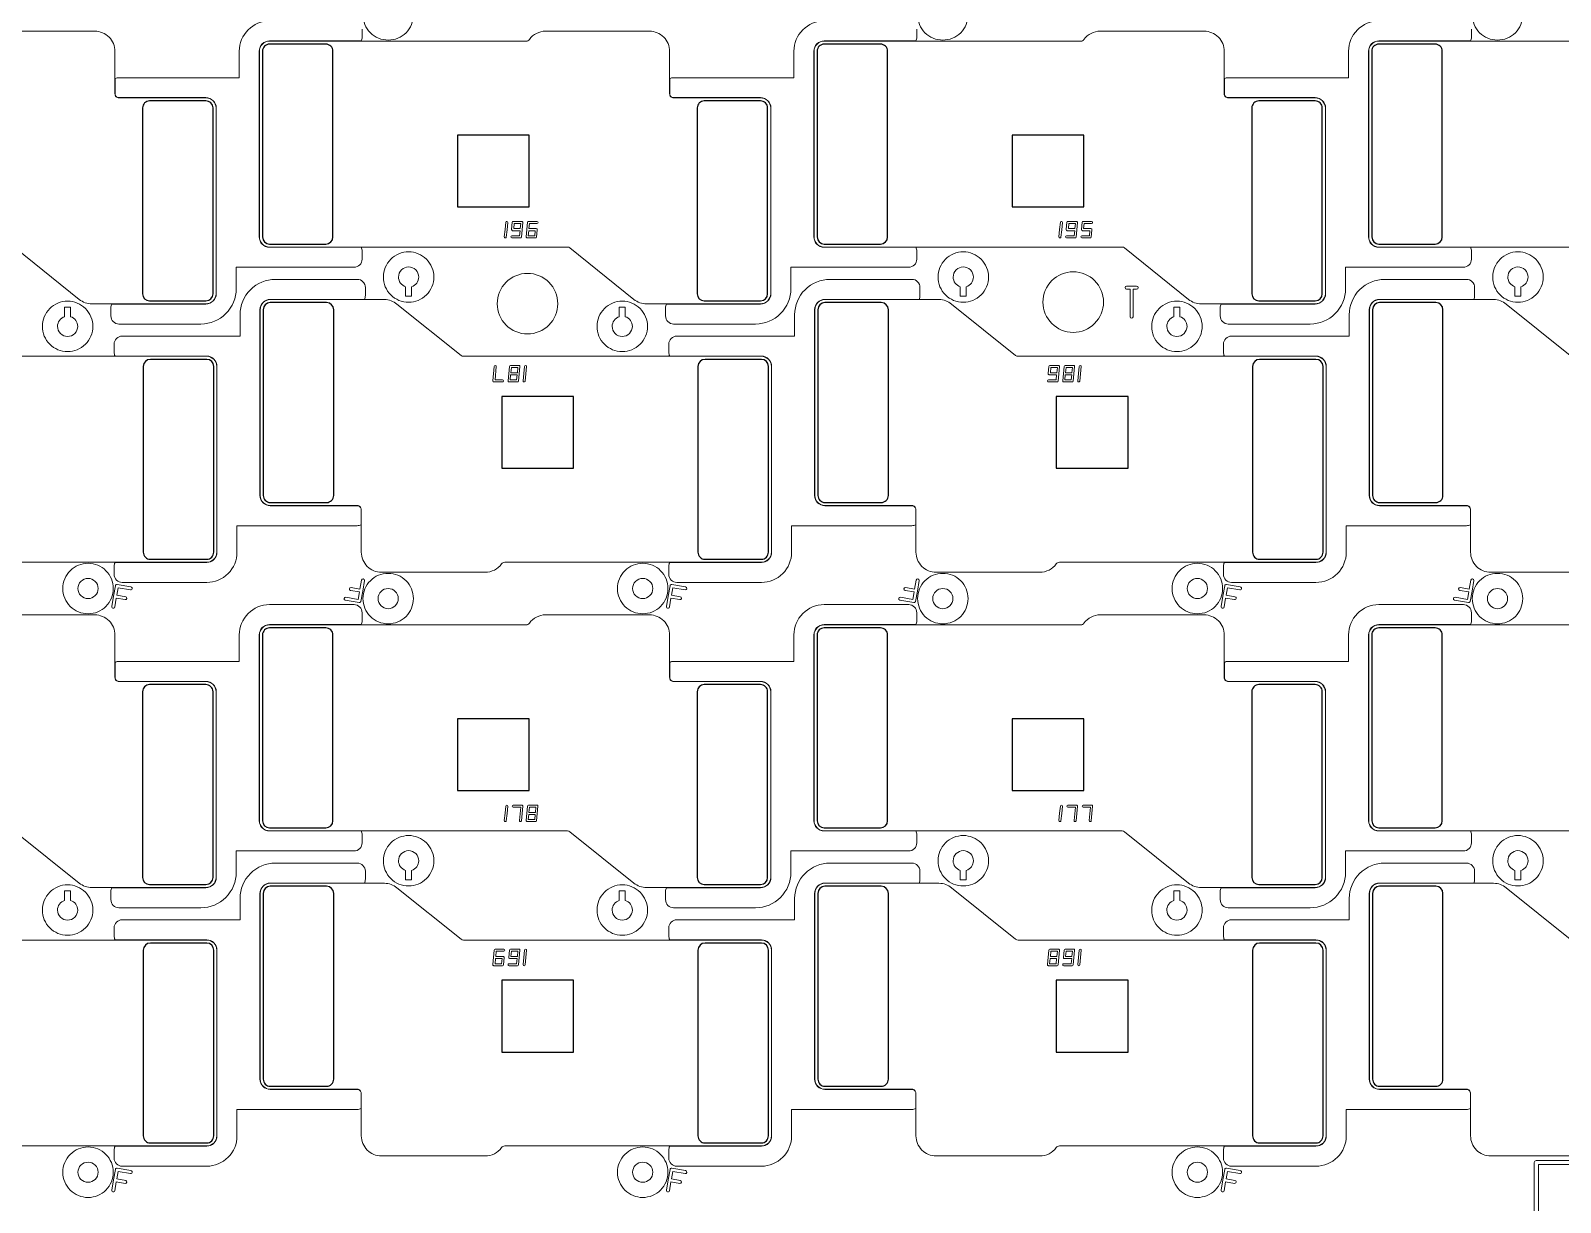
# Model space of a CAD drawing. Extents: x 2541 to 3941, y 2348 to 3338.
# Drawn here: x 3484 to 3559.8, y 3012.8 to 3070.8 of the extents above; entities that cross this region are included whole.
import ezdxf

# ---------------------------------------------------------------- set-up
doc = ezdxf.new("R2010")
doc.units = 0
doc.layers.get('0').update_dxf_attribs({"lineweight": 0})
doc.layers.add('barcodea-b_layer1', color=2, linetype='Continuous')
doc.layers.add('susa-b_layer0', color=1, linetype='Continuous')

msp = doc.modelspace()

# ---------------------------------------------------------------- linework, layer by layer
at = {"linetype": 'Continuous'}
for points in [[(3502.9551, 3071.58785, 0.414215), (3501.7051, 3072.83785, 0.414215), (3500.4551, 3071.58785, 0.414215), (3501.7051, 3070.33785, 0.414215)], [(3530.4251, 3071.58785, 0.414215), (3529.1751, 3072.83785, 0.414215), (3527.9251, 3071.58785, 0.414215), (3529.1751, 3070.33785, 0.414215)], [(3557.8951, 3071.58785, 0.414215), (3556.6451, 3072.83785, 0.414215), (3555.3951, 3071.58785, 0.414215), (3556.6451, 3070.33785, 0.414215)], [(3493.17959, 3057.777), (3493.17959, 3066.97688, 0.414219), (3492.67947, 3067.47701), (3488.37249, 3067.47701, -0.414223), (3488.17249, 3067.67701), (3488.17249, 3069.78181, 0.414215), (3487.17249, 3070.7818), (3482.0356, 3070.7818, 0.24029), (3481.22596, 3070.3692, -0.240069), (3481.06453, 3070.28701), (3468.35948, 3070.28701, 0.414366), (3467.8596, 3069.78689), (3467.8596, 3060.58701, 0.414365), (3468.35948, 3060.08688), (3483.10901, 3060.08688, -0.170771), (3483.23422, 3060.04284), (3486.40516, 3057.4971, 0.170765), (3487.03127, 3057.27688), (3492.67947, 3057.27688, 0.414218)], [(3520.64959, 3057.777), (3520.64959, 3066.97688, 0.414219), (3520.14947, 3067.47701), (3515.84249, 3067.47701, -0.414223), (3515.64249, 3067.67701), (3515.64249, 3069.78181, 0.414215), (3514.64249, 3070.7818), (3509.5056, 3070.7818, 0.24029), (3508.69596, 3070.3692, -0.240069), (3508.53453, 3070.28701), (3495.82948, 3070.28701, 0.414366), (3495.3296, 3069.78689), (3495.3296, 3060.58701, 0.414365), (3495.82948, 3060.08688), (3510.57901, 3060.08688, -0.170771), (3510.70422, 3060.04284), (3513.87516, 3057.4971, 0.170765), (3514.50127, 3057.27688), (3520.14947, 3057.27688, 0.414218)], [(3548.11959, 3057.777), (3548.11959, 3066.97688, 0.414219), (3547.61947, 3067.47701), (3543.31249, 3067.47701, -0.414223), (3543.11249, 3067.67701), (3543.11249, 3069.78181, 0.414215), (3542.11249, 3070.7818), (3536.9756, 3070.7818, 0.24029), (3536.16596, 3070.3692, -0.240069), (3536.00453, 3070.28701), (3523.29948, 3070.28701, 0.414366), (3522.7996, 3069.78689), (3522.7996, 3060.58701, 0.414365), (3523.29948, 3060.08688), (3538.04901, 3060.08688, -0.170771), (3538.17422, 3060.04284), (3541.34516, 3057.4971, 0.170765), (3541.97127, 3057.27688), (3547.61947, 3057.27688, 0.414218)], [(3575.58959, 3057.777), (3575.58959, 3066.97688, 0.414219), (3575.08947, 3067.47701), (3570.78249, 3067.47701, -0.414223), (3570.58249, 3067.67701), (3570.58249, 3069.78181, 0.414215), (3569.58249, 3070.7818), (3564.4456, 3070.7818, 0.24029), (3563.63596, 3070.3692, -0.240069), (3563.47453, 3070.28701), (3550.76948, 3070.28701, 0.414366), (3550.2696, 3069.78689), (3550.2696, 3060.58701, 0.414365), (3550.76948, 3060.08688), (3565.51901, 3060.08688, -0.170771), (3565.64422, 3060.04284), (3568.81516, 3057.4971, 0.170765), (3569.44127, 3057.27688), (3575.08947, 3057.27688, 0.414218)], [(3507.62475, 3061.30429, 1), (3507.5252, 3061.31383), (3507.49076, 3060.9543), (3507.45633, 3060.59478, 1), (3507.55587, 3060.58524), (3507.59031, 3060.94477)], [(3508.37475, 3061.30429, 0.443552), (3508.3248, 3061.35906), (3507.90329, 3061.35906, 0.387555), (3507.85335, 3061.31383), (3507.81891, 3060.9543, 0.443552), (3507.86886, 3060.89953), (3508.23552, 3060.89953), (3508.21066, 3060.64001), (3507.83425, 3060.64001, 1), (3507.83425, 3060.54001), (3508.25592, 3060.54001, 0.387555), (3508.30587, 3060.58524)], [(3509.09031, 3060.94477, 0.443552), (3509.04036, 3060.99953), (3508.6737, 3060.99953), (3508.69856, 3061.25906), (3509.07497, 3061.25906, 1), (3509.07497, 3061.35906), (3508.65329, 3061.35906, 0.387555), (3508.60335, 3061.31383), (3508.53447, 3060.59478, 0.443552), (3508.58442, 3060.54001), (3509.00592, 3060.54001, 0.387555), (3509.05587, 3060.58524)], [(3535.09475, 3061.30429, 1), (3534.9952, 3061.31383), (3534.96076, 3060.9543), (3534.92633, 3060.59478, 1), (3535.02587, 3060.58524), (3535.06031, 3060.94477)], [(3535.84475, 3061.30429, 0.443552), (3535.7948, 3061.35906), (3535.37329, 3061.35906, 0.387555), (3535.32335, 3061.31383), (3535.28891, 3060.9543, 0.443552), (3535.33886, 3060.89953), (3535.70552, 3060.89953), (3535.68066, 3060.64001), (3535.30425, 3060.64001, 1), (3535.30425, 3060.54001), (3535.72592, 3060.54001, 0.387555), (3535.77587, 3060.58524)], [(3536.56031, 3060.94477, 0.443552), (3536.51036, 3060.99953), (3536.1437, 3060.99953), (3536.16856, 3061.25906), (3536.54497, 3061.25906, 1), (3536.54497, 3061.35906), (3536.12329, 3061.35906, 0.387555), (3536.07335, 3061.31383), (3536.03891, 3060.9543, 0.443552), (3536.08886, 3060.89953), (3536.45552, 3060.89953), (3536.43066, 3060.64001), (3536.05425, 3060.64001, 1), (3536.05425, 3060.54001), (3536.47592, 3060.54001, 0.387555), (3536.52587, 3060.58524)], [(3503.96768, 3058.603, 0.414215), (3502.71768, 3059.853, 0.414215), (3501.46768, 3058.603, 0.414215), (3502.71768, 3057.353, 0.414215)], [(3531.43768, 3058.603, 0.414215), (3530.18768, 3059.853, 0.414215), (3528.93768, 3058.603, 0.414215), (3530.18768, 3057.353, 0.414215)], [(3558.90768, 3058.603, 0.414215), (3557.65768, 3059.853, 0.414215), (3556.40768, 3058.603, 0.414215), (3557.65768, 3057.353, 0.414215)], [(3503.21768, 3058.603, -0.327542), (3502.86768, 3058.12603), (3502.86768, 3057.65185), (3502.56768, 3057.65185), (3502.56768, 3058.12603, -0.327544), (3502.21768, 3058.603, -0.414217), (3502.71768, 3059.103, -0.414217)], [(3510.10606, 3057.28388, 0.414215), (3508.60606, 3058.78388, 0.414215), (3507.10606, 3057.28388, 0.414215), (3508.60606, 3055.78388, 0.414215)], [(3530.68768, 3058.603, -0.327542), (3530.33768, 3058.12603), (3530.33768, 3057.65185), (3530.03768, 3057.65185), (3530.03768, 3058.12603, -0.327544), (3529.68768, 3058.603, -0.414217), (3530.18768, 3059.103, -0.414217)], [(3537.13291, 3057.36296, 0.414215), (3535.63291, 3058.86296, 0.414215), (3534.13291, 3057.36296, 0.414215), (3535.63291, 3055.86296, 0.414215)], [(3558.15768, 3058.603, -0.327542), (3557.80768, 3058.12603), (3557.80768, 3057.65185), (3557.50768, 3057.65185), (3557.50768, 3058.12603, -0.327544), (3557.15768, 3058.603, -0.414217), (3557.65768, 3059.103, -0.414217)], [(3500.57341, 3057.68688), (3500.57341, 3058.08688, 0.414218), (3500.17341, 3058.48688), (3496.1163, 3058.48688, 0.414215), (3494.3663, 3056.73688), (3494.3663, 3055.67688), (3488.53153, 3055.67688, 0.414218), (3488.13153, 3055.27688), (3488.13153, 3054.87688, 0.124388), (3488.17953, 3054.68688), (3492.71642, 3054.68688, -0.414365), (3493.22629, 3054.17675), (3493.22629, 3044.97688, -0.414366), (3492.71642, 3044.46675), (3488.17953, 3044.46675, 0.124388), (3488.13153, 3044.27675), (3488.13153, 3043.87675, 0.414218), (3488.53153, 3043.47675), (3492.71642, 3043.47675, 0.414364), (3494.21629, 3044.97738), (3494.21629, 3046.28675), (3500.17341, 3046.28675, 0.124386), (3500.36341, 3046.33475), (3500.36341, 3047.08675, 0.414224), (3500.17341, 3047.27675), (3495.86643, 3047.27675, -0.414218), (3495.3563, 3047.78688), (3495.3563, 3056.98676, -0.414217), (3495.86643, 3057.49688), (3500.5254, 3057.49688, 0.124392)], [(3528.04341, 3057.68688), (3528.04341, 3058.08688, 0.414218), (3527.64341, 3058.48688), (3523.5863, 3058.48688, 0.414215), (3521.8363, 3056.73688), (3521.8363, 3055.67688), (3516.00153, 3055.67688, 0.414218), (3515.60153, 3055.27688), (3515.60153, 3054.87688, 0.124388), (3515.64953, 3054.68688), (3520.18642, 3054.68688, -0.414365), (3520.69629, 3054.17675), (3520.69629, 3044.97688, -0.414366), (3520.18642, 3044.46675), (3515.64953, 3044.46675, 0.124388), (3515.60153, 3044.27675), (3515.60153, 3043.87675, 0.414218), (3516.00153, 3043.47675), (3520.18642, 3043.47675, 0.414364), (3521.68629, 3044.97738), (3521.68629, 3046.28675), (3527.64341, 3046.28675, 0.124386), (3527.83341, 3046.33475), (3527.83341, 3047.08675, 0.414224), (3527.64341, 3047.27675), (3523.33643, 3047.27675, -0.414218), (3522.8263, 3047.78688), (3522.8263, 3056.98676, -0.414217), (3523.33643, 3057.49688), (3527.9954, 3057.49688, 0.124392)], [(3538.77193, 3058.00287, 1), (3538.77193, 3058.15287), (3538.52359, 3058.15287), (3538.27524, 3058.15287, 1), (3538.27524, 3058.00287), (3538.44859, 3058.00287), (3538.44859, 3056.63748, 1), (3538.59859, 3056.63748), (3538.59859, 3058.00287)], [(3555.51341, 3057.68688), (3555.51341, 3058.08688, 0.414218), (3555.11341, 3058.48688), (3551.0563, 3058.48688, 0.414215), (3549.3063, 3056.73688), (3549.3063, 3055.67688), (3543.47153, 3055.67688, 0.414218), (3543.07153, 3055.27688), (3543.07153, 3054.87688, 0.124388), (3543.11953, 3054.68688), (3547.65642, 3054.68688, -0.414365), (3548.16629, 3054.17675), (3548.16629, 3044.97688, -0.414366), (3547.65642, 3044.46675), (3543.11953, 3044.46675, 0.124388), (3543.07153, 3044.27675), (3543.07153, 3043.87675, 0.414218), (3543.47153, 3043.47675), (3547.65642, 3043.47675, 0.414364), (3549.15629, 3044.97738), (3549.15629, 3046.28675), (3555.11341, 3046.28675, 0.124386), (3555.30341, 3046.33475), (3555.30341, 3047.08675, 0.414224), (3555.11341, 3047.27675), (3550.80643, 3047.27675, -0.414218), (3550.2963, 3047.78688), (3550.2963, 3056.98676, -0.414217), (3550.80643, 3057.49688), (3555.4654, 3057.49688, 0.124392)], [(3493.21629, 3044.97687), (3493.21629, 3054.17675, 0.414365), (3492.71642, 3054.67688), (3477.96689, 3054.67688, -0.170771), (3477.84168, 3054.72092), (3474.67074, 3057.26666, 0.170765), (3474.04463, 3057.48688), (3468.39643, 3057.48688, 0.414218), (3467.8963, 3056.98676), (3467.8963, 3047.78688, 0.414219), (3468.39643, 3047.28675), (3472.70341, 3047.28675, -0.414223), (3472.90341, 3047.08675), (3472.90341, 3044.98195, 0.414215), (3473.9034, 3043.98196), (3479.0403, 3043.98196, 0.24029), (3479.84994, 3044.39456, -0.240069), (3480.01137, 3044.47675), (3492.71642, 3044.47675, 0.414366)], [(3487.07822, 3056.16076, 0.414215), (3485.82822, 3057.41076, 0.414215), (3484.57822, 3056.16076, 0.414215), (3485.82822, 3054.91076, 0.414215)], [(3520.68629, 3044.97687), (3520.68629, 3054.17675, 0.414365), (3520.18642, 3054.67688), (3505.43689, 3054.67688, -0.170771), (3505.31168, 3054.72092), (3502.14074, 3057.26666, 0.170765), (3501.51463, 3057.48688), (3495.86643, 3057.48688, 0.414218), (3495.3663, 3056.98676), (3495.3663, 3047.78688, 0.414219), (3495.86643, 3047.28675), (3500.17341, 3047.28675, -0.414223), (3500.37341, 3047.08675), (3500.37341, 3044.98195, 0.414215), (3501.3734, 3043.98196), (3506.5103, 3043.98196, 0.24029), (3507.31994, 3044.39456, -0.240069), (3507.48137, 3044.47675), (3520.18642, 3044.47675, 0.414366)], [(3514.54822, 3056.16076, 0.414215), (3513.29822, 3057.41076, 0.414215), (3512.04822, 3056.16076, 0.414215), (3513.29822, 3054.91076, 0.414215)], [(3548.15629, 3044.97687), (3548.15629, 3054.17675, 0.414365), (3547.65642, 3054.67688), (3532.90689, 3054.67688, -0.170771), (3532.78168, 3054.72092), (3529.61074, 3057.26666, 0.170765), (3528.98463, 3057.48688), (3523.33643, 3057.48688, 0.414218), (3522.8363, 3056.98676), (3522.8363, 3047.78688, 0.414219), (3523.33643, 3047.28675), (3527.64341, 3047.28675, -0.414223), (3527.84341, 3047.08675), (3527.84341, 3044.98195, 0.414215), (3528.8434, 3043.98196), (3533.9803, 3043.98196, 0.24029), (3534.78994, 3044.39456, -0.240069), (3534.95137, 3044.47675), (3547.65642, 3044.47675, 0.414366)], [(3542.01822, 3056.16076, 0.414215), (3540.76822, 3057.41076, 0.414215), (3539.51822, 3056.16076, 0.414215), (3540.76822, 3054.91076, 0.414215)], [(3575.62629, 3044.97687), (3575.62629, 3054.17675, 0.414365), (3575.12642, 3054.67688), (3560.37689, 3054.67688, -0.170771), (3560.25168, 3054.72092), (3557.08074, 3057.26666, 0.170765), (3556.45463, 3057.48688), (3550.80643, 3057.48688, 0.414218), (3550.3063, 3056.98676), (3550.3063, 3047.78688, 0.414219), (3550.80643, 3047.28675), (3555.11341, 3047.28675, -0.414223), (3555.31341, 3047.08675), (3555.31341, 3044.98195, 0.414215), (3556.3134, 3043.98196), (3561.4503, 3043.98196, 0.24029), (3562.25994, 3044.39456, -0.240069), (3562.42137, 3044.47675), (3575.12642, 3044.47675, 0.414366)], [(3486.32822, 3056.16076, -0.414217), (3485.82822, 3055.66076, -0.414217), (3485.32822, 3056.16076, -0.327542), (3485.67822, 3056.63773), (3485.67822, 3057.11191), (3485.97822, 3057.11191), (3485.97822, 3056.63773, -0.327544)], [(3513.79822, 3056.16076, -0.414217), (3513.29822, 3055.66076, -0.414217), (3512.79822, 3056.16076, -0.327542), (3513.14822, 3056.63773), (3513.14822, 3057.11191), (3513.44822, 3057.11191), (3513.44822, 3056.63773, -0.327544)], [(3541.26822, 3056.16076, -0.414217), (3540.76822, 3055.66076, -0.414217), (3540.26822, 3056.16076, -0.327542), (3540.61822, 3056.63773), (3540.61822, 3057.11191), (3540.91822, 3057.11191), (3540.91822, 3056.63773, -0.327544)], [(3507.36278, 3053.4047, 1), (3507.36278, 3053.5047), (3506.99594, 3053.5047), (3507.05957, 3054.16898, 1), (3506.96003, 3054.17852), (3506.89115, 3053.45947, 0.443552), (3506.9411, 3053.4047)], [(3508.23142, 3054.16898, 0.443552), (3508.18148, 3054.22375), (3507.75997, 3054.22375, 0.387555), (3507.71003, 3054.17852), (3507.64115, 3053.45947, 0.443552), (3507.6911, 3053.4047), (3508.1126, 3053.4047, 0.387555), (3508.16255, 3053.44993)], [(3508.55957, 3054.16898, 1), (3508.46003, 3054.17852), (3508.42559, 3053.81899), (3508.39115, 3053.45947, 1), (3508.4907, 3053.44993), (3508.52513, 3053.80946)], [(3534.95142, 3054.16898, 0.443552), (3534.90148, 3054.22375), (3534.47997, 3054.22375, 0.387555), (3534.43003, 3054.17852), (3534.39559, 3053.81899, 0.443552), (3534.44554, 3053.76423), (3534.8122, 3053.76423), (3534.78734, 3053.5047), (3534.41092, 3053.5047, 1), (3534.41092, 3053.4047), (3534.8326, 3053.4047, 0.387555), (3534.88255, 3053.44993)], [(3535.70142, 3054.16898, 0.443552), (3535.65148, 3054.22375), (3535.22997, 3054.22375, 0.387555), (3535.18003, 3054.17852), (3535.11115, 3053.45947, 0.443552), (3535.1611, 3053.4047), (3535.5826, 3053.4047, 0.387555), (3535.63255, 3053.44993)], [(3536.02957, 3054.16898, 1), (3535.93003, 3054.17852), (3535.89559, 3053.81899), (3535.86115, 3053.45947, 1), (3535.9607, 3053.44993), (3535.99513, 3053.80946)], [(3488.0908, 3043.17591, 0.414215), (3486.8408, 3044.42591, 0.414215), (3485.5908, 3043.17591, 0.414215), (3486.8408, 3041.92591, 0.414215)], [(3515.5608, 3043.17591, 0.414215), (3514.3108, 3044.42591, 0.414215), (3513.0608, 3043.17591, 0.414215), (3514.3108, 3041.92591, 0.414215)], [(3543.0308, 3043.17591, 0.414215), (3541.7808, 3044.42591, 0.414215), (3540.5308, 3043.17591, 0.414215), (3541.7808, 3041.92591, 0.414215)], [(3487.3408, 3043.17591, -0.414217), (3486.8408, 3042.67591, -0.414217), (3486.3408, 3043.17591, -0.414217), (3486.8408, 3043.67591, -0.414217)], [(3500.5333, 3043.56563, 1), (3500.38558, 3043.59168), (3500.30804, 3043.15194), (3499.8683, 3043.22948, 1), (3499.84226, 3043.08176), (3500.282, 3043.00422), (3500.21748, 3042.63834), (3499.60654, 3042.74606, 1), (3499.5805, 3042.59834), (3500.2653, 3042.47759, 0.414237), (3500.35218, 3042.53843), (3500.44268, 3043.05169), (3500.4428, 3043.05237)], [(3502.9551, 3042.67785, 0.414215), (3501.7051, 3043.92785, 0.414215), (3500.4551, 3042.67785, 0.414215), (3501.7051, 3041.42785, 0.414215)], [(3514.8108, 3043.17591, -0.414217), (3514.3108, 3042.67591, -0.414217), (3513.8108, 3043.17591, -0.414217), (3514.3108, 3043.67591, -0.414217)], [(3528.0033, 3043.56563, 1), (3527.85558, 3043.59168), (3527.77804, 3043.15194), (3527.3383, 3043.22948, 1), (3527.31226, 3043.08176), (3527.752, 3043.00422), (3527.68748, 3042.63834), (3527.07654, 3042.74606, 1), (3527.0505, 3042.59834), (3527.7353, 3042.47759, 0.414237), (3527.82218, 3042.53843), (3527.91268, 3043.05169), (3527.9128, 3043.05237)], [(3530.4251, 3042.67785, 0.414215), (3529.1751, 3043.92785, 0.414215), (3527.9251, 3042.67785, 0.414215), (3529.1751, 3041.42785, 0.414215)], [(3542.2808, 3043.17591, -0.414217), (3541.7808, 3042.67591, -0.414217), (3541.2808, 3043.17591, -0.414217), (3541.7808, 3043.67591, -0.414217)], [(3555.4733, 3043.56563, 1), (3555.32558, 3043.59168), (3555.24804, 3043.15194), (3554.8083, 3043.22948, 1), (3554.78226, 3043.08176), (3555.222, 3043.00422), (3555.15748, 3042.63834), (3554.54654, 3042.74606, 1), (3554.5205, 3042.59834), (3555.2053, 3042.47759, 0.414237), (3555.29218, 3042.53843), (3555.38268, 3043.05169), (3555.3828, 3043.05237)], [(3557.8951, 3042.67785, 0.414215), (3556.6451, 3043.92785, 0.414215), (3555.3951, 3042.67785, 0.414215), (3556.6451, 3041.42785, 0.414215)], [(3488.9654, 3043.25542), (3488.2806, 3043.37617, 0.414237), (3488.19372, 3043.31533), (3488.10322, 3042.80207), (3488.1031, 3042.80139), (3488.0126, 3042.28813, 1), (3488.16032, 3042.26208), (3488.23785, 3042.70182), (3488.67759, 3042.62428, 1), (3488.70364, 3042.772), (3488.2639, 3042.84954), (3488.32842, 3043.21542), (3488.93936, 3043.1077, 1)], [(3502.2051, 3042.67785, -0.414217), (3501.7051, 3042.17785, -0.414217), (3501.2051, 3042.67785, -0.414217), (3501.7051, 3043.17785, -0.414217)], [(3516.4354, 3043.25542), (3515.7506, 3043.37617, 0.414237), (3515.66372, 3043.31533), (3515.57322, 3042.80207), (3515.5731, 3042.80139), (3515.4826, 3042.28813, 1), (3515.63032, 3042.26208), (3515.70785, 3042.70182), (3516.14759, 3042.62428, 1), (3516.17364, 3042.772), (3515.7339, 3042.84954), (3515.79842, 3043.21542), (3516.40936, 3043.1077, 1)], [(3529.6751, 3042.67785, -0.414217), (3529.1751, 3042.17785, -0.414217), (3528.6751, 3042.67785, -0.414217), (3529.1751, 3043.17785, -0.414217)], [(3543.9054, 3043.25542), (3543.2206, 3043.37617, 0.414237), (3543.13372, 3043.31533), (3543.04322, 3042.80207), (3543.0431, 3042.80139), (3542.9526, 3042.28813, 1), (3543.10032, 3042.26208), (3543.17785, 3042.70182), (3543.61759, 3042.62428, 1), (3543.64364, 3042.772), (3543.2039, 3042.84954), (3543.26842, 3043.21542), (3543.87936, 3043.1077, 1)], [(3557.1451, 3042.67785, -0.414217), (3556.6451, 3042.17785, -0.414217), (3556.1451, 3042.67785, -0.414217), (3556.6451, 3043.17785, -0.414217)], [(3500.41437, 3030.57688), (3500.41437, 3030.97688, 0.124386), (3500.36636, 3031.16688), (3495.82948, 3031.16688, -0.414365), (3495.3196, 3031.67701), (3495.3196, 3040.87688, -0.414366), (3495.82948, 3041.38701), (3500.36636, 3041.38701, 0.124392), (3500.41437, 3041.57701), (3500.41437, 3041.97701, 0.414218), (3500.01437, 3042.37701), (3495.82948, 3042.37701, 0.414364), (3494.3296, 3040.87638), (3494.3296, 3039.56701), (3488.37249, 3039.56701, 0.124388), (3488.18249, 3039.51901), (3488.18249, 3038.76701, 0.414224), (3488.37249, 3038.57701), (3492.67947, 3038.57701, -0.414218), (3493.18959, 3038.06688), (3493.18959, 3028.867, -0.414217), (3492.67947, 3028.35688), (3488.0205, 3028.35688, 0.124388), (3487.97249, 3028.16688), (3487.97249, 3027.76688, 0.414218), (3488.37249, 3027.36688), (3492.42959, 3027.36688, 0.414215), (3494.17959, 3029.11688), (3494.17959, 3030.17688), (3500.01437, 3030.17688, 0.414218)], [(3527.88437, 3030.57688), (3527.88437, 3030.97688, 0.124386), (3527.83636, 3031.16688), (3523.29948, 3031.16688, -0.414365), (3522.7896, 3031.67701), (3522.7896, 3040.87688, -0.414366), (3523.29948, 3041.38701), (3527.83636, 3041.38701, 0.124392), (3527.88437, 3041.57701), (3527.88437, 3041.97701, 0.414218), (3527.48437, 3042.37701), (3523.29948, 3042.37701, 0.414364), (3521.7996, 3040.87638), (3521.7996, 3039.56701), (3515.84249, 3039.56701, 0.124388), (3515.65249, 3039.51901), (3515.65249, 3038.76701, 0.414224), (3515.84249, 3038.57701), (3520.14947, 3038.57701, -0.414218), (3520.65959, 3038.06688), (3520.65959, 3028.867, -0.414217), (3520.14947, 3028.35688), (3515.4905, 3028.35688, 0.124388), (3515.44249, 3028.16688), (3515.44249, 3027.76688, 0.414218), (3515.84249, 3027.36688), (3519.89959, 3027.36688, 0.414215), (3521.64959, 3029.11688), (3521.64959, 3030.17688), (3527.48437, 3030.17688, 0.414218)], [(3555.35437, 3030.57688), (3555.35437, 3030.97688, 0.124386), (3555.30636, 3031.16688), (3550.76948, 3031.16688, -0.414365), (3550.2596, 3031.67701), (3550.2596, 3040.87688, -0.414366), (3550.76948, 3041.38701), (3555.30636, 3041.38701, 0.124392), (3555.35437, 3041.57701), (3555.35437, 3041.97701, 0.414218), (3554.95437, 3042.37701), (3550.76948, 3042.37701, 0.414364), (3549.2696, 3040.87638), (3549.2696, 3039.56701), (3543.31249, 3039.56701, 0.124388), (3543.12249, 3039.51901), (3543.12249, 3038.76701, 0.414224), (3543.31249, 3038.57701), (3547.61947, 3038.57701, -0.414218), (3548.12959, 3038.06688), (3548.12959, 3028.867, -0.414217), (3547.61947, 3028.35688), (3542.9605, 3028.35688, 0.124388), (3542.91249, 3028.16688), (3542.91249, 3027.76688, 0.414218), (3543.31249, 3027.36688), (3547.36959, 3027.36688, 0.414215), (3549.11959, 3029.11688), (3549.11959, 3030.17688), (3554.95437, 3030.17688, 0.414218)], [(3493.17959, 3028.867), (3493.17959, 3038.06688, 0.414219), (3492.67947, 3038.56701), (3488.37249, 3038.56701, -0.414223), (3488.17249, 3038.76701), (3488.17249, 3040.87181, 0.414215), (3487.17249, 3041.8718), (3482.0356, 3041.8718, 0.24029), (3481.22596, 3041.4592, -0.240069), (3481.06453, 3041.37701), (3468.35948, 3041.37701, 0.414366), (3467.8596, 3040.87689), (3467.8596, 3031.67701, 0.414365), (3468.35948, 3031.17688), (3483.10901, 3031.17688, -0.170771), (3483.23422, 3031.13284), (3486.40516, 3028.5871, 0.170765), (3487.03127, 3028.36688), (3492.67947, 3028.36688, 0.414218)], [(3520.64959, 3028.867), (3520.64959, 3038.06688, 0.414219), (3520.14947, 3038.56701), (3515.84249, 3038.56701, -0.414223), (3515.64249, 3038.76701), (3515.64249, 3040.87181, 0.414215), (3514.64249, 3041.8718), (3509.5056, 3041.8718, 0.24029), (3508.69596, 3041.4592, -0.240069), (3508.53453, 3041.37701), (3495.82948, 3041.37701, 0.414366), (3495.3296, 3040.87689), (3495.3296, 3031.67701, 0.414365), (3495.82948, 3031.17688), (3510.57901, 3031.17688, -0.170771), (3510.70422, 3031.13284), (3513.87516, 3028.5871, 0.170765), (3514.50127, 3028.36688), (3520.14947, 3028.36688, 0.414218)], [(3548.11959, 3028.867), (3548.11959, 3038.06688, 0.414219), (3547.61947, 3038.56701), (3543.31249, 3038.56701, -0.414223), (3543.11249, 3038.76701), (3543.11249, 3040.87181, 0.414215), (3542.11249, 3041.8718), (3536.9756, 3041.8718, 0.24029), (3536.16596, 3041.4592, -0.240069), (3536.00453, 3041.37701), (3523.29948, 3041.37701, 0.414366), (3522.7996, 3040.87689), (3522.7996, 3031.67701, 0.414365), (3523.29948, 3031.17688), (3538.04901, 3031.17688, -0.170771), (3538.17422, 3031.13284), (3541.34516, 3028.5871, 0.170765), (3541.97127, 3028.36688), (3547.61947, 3028.36688, 0.414218)], [(3575.58959, 3028.867), (3575.58959, 3038.06688, 0.414219), (3575.08947, 3038.56701), (3570.78249, 3038.56701, -0.414223), (3570.58249, 3038.76701), (3570.58249, 3040.87181, 0.414215), (3569.58249, 3041.8718), (3564.4456, 3041.8718, 0.24029), (3563.63596, 3041.4592, -0.240069), (3563.47453, 3041.37701), (3550.76948, 3041.37701, 0.414366), (3550.2696, 3040.87689), (3550.2696, 3031.67701, 0.414365), (3550.76948, 3031.17688), (3565.51901, 3031.17688, -0.170771), (3565.64422, 3031.13284), (3568.81516, 3028.5871, 0.170765), (3569.44127, 3028.36688), (3575.08947, 3028.36688, 0.414218)], [(3507.62475, 3032.39429, 1), (3507.5252, 3032.40383), (3507.49076, 3032.0443), (3507.45633, 3031.68478, 1), (3507.55587, 3031.67524), (3507.59031, 3032.03477)], [(3508.37475, 3032.39429, 0.443552), (3508.3248, 3032.44906), (3507.90312, 3032.44906, 1), (3507.90312, 3032.34906), (3508.26996, 3032.34906), (3508.20633, 3031.68478, 1), (3508.30587, 3031.67524)], [(3509.12475, 3032.39429, 0.443552), (3509.0748, 3032.44906), (3508.65329, 3032.44906, 0.387555), (3508.60335, 3032.40383), (3508.53447, 3031.68478, 0.443552), (3508.58442, 3031.63001), (3509.00592, 3031.63001, 0.387555), (3509.05587, 3031.67524)], [(3535.09475, 3032.39429, 1), (3534.9952, 3032.40383), (3534.96076, 3032.0443), (3534.92633, 3031.68478, 1), (3535.02587, 3031.67524), (3535.06031, 3032.03477)], [(3535.84475, 3032.39429, 0.443552), (3535.7948, 3032.44906), (3535.37312, 3032.44906, 1), (3535.37312, 3032.34906), (3535.73996, 3032.34906), (3535.67633, 3031.68478, 1), (3535.77587, 3031.67524)], [(3536.59475, 3032.39429, 0.443552), (3536.5448, 3032.44906), (3536.12312, 3032.44906, 1), (3536.12312, 3032.34906), (3536.48996, 3032.34906), (3536.42633, 3031.68478, 1), (3536.52587, 3031.67524)], [(3503.96768, 3029.693, 0.414215), (3502.71768, 3030.943, 0.414215), (3501.46768, 3029.693, 0.414215), (3502.71768, 3028.443, 0.414215)], [(3531.43768, 3029.693, 0.414215), (3530.18768, 3030.943, 0.414215), (3528.93768, 3029.693, 0.414215), (3530.18768, 3028.443, 0.414215)], [(3558.90768, 3029.693, 0.414215), (3557.65768, 3030.943, 0.414215), (3556.40768, 3029.693, 0.414215), (3557.65768, 3028.443, 0.414215)], [(3503.21768, 3029.693, -0.327542), (3502.86768, 3029.21603), (3502.86768, 3028.74185), (3502.56768, 3028.74185), (3502.56768, 3029.21603, -0.327544), (3502.21768, 3029.693, -0.414217), (3502.71768, 3030.193, -0.414217)], [(3530.68768, 3029.693, -0.327542), (3530.33768, 3029.21603), (3530.33768, 3028.74185), (3530.03768, 3028.74185), (3530.03768, 3029.21603, -0.327544), (3529.68768, 3029.693, -0.414217), (3530.18768, 3030.193, -0.414217)], [(3558.15768, 3029.693, -0.327542), (3557.80768, 3029.21603), (3557.80768, 3028.74185), (3557.50768, 3028.74185), (3557.50768, 3029.21603, -0.327544), (3557.15768, 3029.693, -0.414217), (3557.65768, 3030.193, -0.414217)], [(3500.57341, 3028.77688), (3500.57341, 3029.17688, 0.414218), (3500.17341, 3029.57688), (3496.1163, 3029.57688, 0.414215), (3494.3663, 3027.82688), (3494.3663, 3026.76688), (3488.53153, 3026.76688, 0.414218), (3488.13153, 3026.36688), (3488.13153, 3025.96688, 0.124388), (3488.17953, 3025.77688), (3492.71642, 3025.77688, -0.414365), (3493.22629, 3025.26675), (3493.22629, 3016.06688, -0.414366), (3492.71642, 3015.55675), (3488.17953, 3015.55675, 0.124388), (3488.13153, 3015.36675), (3488.13153, 3014.96675, 0.414218), (3488.53153, 3014.56675), (3492.71642, 3014.56675, 0.414364), (3494.21629, 3016.06738), (3494.21629, 3017.37675), (3500.17341, 3017.37675, 0.124386), (3500.36341, 3017.42475), (3500.36341, 3018.17675, 0.414224), (3500.17341, 3018.36675), (3495.86643, 3018.36675, -0.414218), (3495.3563, 3018.87688), (3495.3563, 3028.07676, -0.414217), (3495.86643, 3028.58688), (3500.5254, 3028.58688, 0.124392)], [(3528.04341, 3028.77688), (3528.04341, 3029.17688, 0.414218), (3527.64341, 3029.57688), (3523.5863, 3029.57688, 0.414215), (3521.8363, 3027.82688), (3521.8363, 3026.76688), (3516.00153, 3026.76688, 0.414218), (3515.60153, 3026.36688), (3515.60153, 3025.96688, 0.124388), (3515.64953, 3025.77688), (3520.18642, 3025.77688, -0.414365), (3520.69629, 3025.26675), (3520.69629, 3016.06688, -0.414366), (3520.18642, 3015.55675), (3515.64953, 3015.55675, 0.124388), (3515.60153, 3015.36675), (3515.60153, 3014.96675, 0.414218), (3516.00153, 3014.56675), (3520.18642, 3014.56675, 0.414364), (3521.68629, 3016.06738), (3521.68629, 3017.37675), (3527.64341, 3017.37675, 0.124386), (3527.83341, 3017.42475), (3527.83341, 3018.17675, 0.414224), (3527.64341, 3018.36675), (3523.33643, 3018.36675, -0.414218), (3522.8263, 3018.87688), (3522.8263, 3028.07676, -0.414217), (3523.33643, 3028.58688), (3527.9954, 3028.58688, 0.124392)], [(3555.51341, 3028.77688), (3555.51341, 3029.17688, 0.414218), (3555.11341, 3029.57688), (3551.0563, 3029.57688, 0.414215), (3549.3063, 3027.82688), (3549.3063, 3026.76688), (3543.47153, 3026.76688, 0.414218), (3543.07153, 3026.36688), (3543.07153, 3025.96688, 0.124388), (3543.11953, 3025.77688), (3547.65642, 3025.77688, -0.414365), (3548.16629, 3025.26675), (3548.16629, 3016.06688, -0.414366), (3547.65642, 3015.55675), (3543.11953, 3015.55675, 0.124388), (3543.07153, 3015.36675), (3543.07153, 3014.96675, 0.414218), (3543.47153, 3014.56675), (3547.65642, 3014.56675, 0.414364), (3549.15629, 3016.06738), (3549.15629, 3017.37675), (3555.11341, 3017.37675, 0.124386), (3555.30341, 3017.42475), (3555.30341, 3018.17675, 0.414224), (3555.11341, 3018.36675), (3550.80643, 3018.36675, -0.414218), (3550.2963, 3018.87688), (3550.2963, 3028.07676, -0.414217), (3550.80643, 3028.58688), (3555.4654, 3028.58688, 0.124392)], [(3493.21629, 3016.06687), (3493.21629, 3025.26675, 0.414365), (3492.71642, 3025.76688), (3477.96689, 3025.76688, -0.170771), (3477.84168, 3025.81092), (3474.67074, 3028.35666, 0.170765), (3474.04463, 3028.57688), (3468.39643, 3028.57688, 0.414218), (3467.8963, 3028.07676), (3467.8963, 3018.87688, 0.414219), (3468.39643, 3018.37675), (3472.70341, 3018.37675, -0.414223), (3472.90341, 3018.17675), (3472.90341, 3016.07195, 0.414215), (3473.9034, 3015.07196), (3479.0403, 3015.07196, 0.24029), (3479.84994, 3015.48456, -0.240069), (3480.01137, 3015.56675), (3492.71642, 3015.56675, 0.414366)], [(3487.07822, 3027.25076, 0.414215), (3485.82822, 3028.50076, 0.414215), (3484.57822, 3027.25076, 0.414215), (3485.82822, 3026.00076, 0.414215)], [(3520.68629, 3016.06687), (3520.68629, 3025.26675, 0.414365), (3520.18642, 3025.76688), (3505.43689, 3025.76688, -0.170771), (3505.31168, 3025.81092), (3502.14074, 3028.35666, 0.170765), (3501.51463, 3028.57688), (3495.86643, 3028.57688, 0.414218), (3495.3663, 3028.07676), (3495.3663, 3018.87688, 0.414219), (3495.86643, 3018.37675), (3500.17341, 3018.37675, -0.414223), (3500.37341, 3018.17675), (3500.37341, 3016.07195, 0.414215), (3501.3734, 3015.07196), (3506.5103, 3015.07196, 0.24029), (3507.31994, 3015.48456, -0.240069), (3507.48137, 3015.56675), (3520.18642, 3015.56675, 0.414366)], [(3514.54822, 3027.25076, 0.414215), (3513.29822, 3028.50076, 0.414215), (3512.04822, 3027.25076, 0.414215), (3513.29822, 3026.00076, 0.414215)], [(3548.15629, 3016.06687), (3548.15629, 3025.26675, 0.414365), (3547.65642, 3025.76688), (3532.90689, 3025.76688, -0.170771), (3532.78168, 3025.81092), (3529.61074, 3028.35666, 0.170765), (3528.98463, 3028.57688), (3523.33643, 3028.57688, 0.414218), (3522.8363, 3028.07676), (3522.8363, 3018.87688, 0.414219), (3523.33643, 3018.37675), (3527.64341, 3018.37675, -0.414223), (3527.84341, 3018.17675), (3527.84341, 3016.07195, 0.414215), (3528.8434, 3015.07196), (3533.9803, 3015.07196, 0.24029), (3534.78994, 3015.48456, -0.240069), (3534.95137, 3015.56675), (3547.65642, 3015.56675, 0.414366)], [(3542.01822, 3027.25076, 0.414215), (3540.76822, 3028.50076, 0.414215), (3539.51822, 3027.25076, 0.414215), (3540.76822, 3026.00076, 0.414215)], [(3575.62629, 3016.06687), (3575.62629, 3025.26675, 0.414365), (3575.12642, 3025.76688), (3560.37689, 3025.76688, -0.170771), (3560.25168, 3025.81092), (3557.08074, 3028.35666, 0.170765), (3556.45463, 3028.57688), (3550.80643, 3028.57688, 0.414218), (3550.3063, 3028.07676), (3550.3063, 3018.87688, 0.414219), (3550.80643, 3018.37675), (3555.11341, 3018.37675, -0.414223), (3555.31341, 3018.17675), (3555.31341, 3016.07195, 0.414215), (3556.3134, 3015.07196), (3561.4503, 3015.07196, 0.24029), (3562.25994, 3015.48456, -0.240069), (3562.42137, 3015.56675), (3575.12642, 3015.56675, 0.414366)], [(3486.32822, 3027.25076, -0.414217), (3485.82822, 3026.75076, -0.414217), (3485.32822, 3027.25076, -0.327542), (3485.67822, 3027.72773), (3485.67822, 3028.20191), (3485.97822, 3028.20191), (3485.97822, 3027.72773, -0.327544)], [(3513.79822, 3027.25076, -0.414217), (3513.29822, 3026.75076, -0.414217), (3512.79822, 3027.25076, -0.327542), (3513.14822, 3027.72773), (3513.14822, 3028.20191), (3513.44822, 3028.20191), (3513.44822, 3027.72773, -0.327544)], [(3541.26822, 3027.25076, -0.414217), (3540.76822, 3026.75076, -0.414217), (3540.26822, 3027.25076, -0.327542), (3540.61822, 3027.72773), (3540.61822, 3028.20191), (3540.91822, 3028.20191), (3540.91822, 3027.72773, -0.327544)], [(3507.44699, 3024.89946, 0.443552), (3507.39704, 3024.95423), (3507.03038, 3024.95423), (3507.05524, 3025.21375), (3507.43165, 3025.21375, 1), (3507.43165, 3025.31375), (3507.00997, 3025.31375, 0.387555), (3506.96003, 3025.26852), (3506.89115, 3024.54947, 0.443552), (3506.9411, 3024.4947), (3507.3626, 3024.4947, 0.387555), (3507.41255, 3024.53993)], [(3508.23142, 3025.25898, 0.443552), (3508.18148, 3025.31375), (3507.75997, 3025.31375, 0.387555), (3507.71003, 3025.26852), (3507.67559, 3024.90899, 0.443552), (3507.72554, 3024.85423), (3508.0922, 3024.85423), (3508.06734, 3024.5947), (3507.69092, 3024.5947, 1), (3507.69092, 3024.4947), (3508.1126, 3024.4947, 0.387555), (3508.16255, 3024.53993)], [(3508.55957, 3025.25898, 1), (3508.46003, 3025.26852), (3508.42559, 3024.90899), (3508.39115, 3024.54947, 1), (3508.4907, 3024.53993), (3508.52513, 3024.89946)], [(3534.95142, 3025.25898, 0.443552), (3534.90148, 3025.31375), (3534.47997, 3025.31375, 0.387555), (3534.43003, 3025.26852), (3534.36115, 3024.54947, 0.443552), (3534.4111, 3024.4947), (3534.8326, 3024.4947, 0.387555), (3534.88255, 3024.53993)], [(3535.70142, 3025.25898, 0.443552), (3535.65148, 3025.31375), (3535.22997, 3025.31375, 0.387555), (3535.18003, 3025.26852), (3535.14559, 3024.90899, 0.443552), (3535.19554, 3024.85423), (3535.5622, 3024.85423), (3535.53734, 3024.5947), (3535.16092, 3024.5947, 1), (3535.16092, 3024.4947), (3535.5826, 3024.4947, 0.387555), (3535.63255, 3024.53993)], [(3536.02957, 3025.25898, 1), (3535.93003, 3025.26852), (3535.89559, 3024.90899), (3535.86115, 3024.54947, 1), (3535.9607, 3024.53993), (3535.99513, 3024.89946)], [(3488.0908, 3014.26591, 0.414215), (3486.8408, 3015.51591, 0.414215), (3485.5908, 3014.26591, 0.414215), (3486.8408, 3013.01591, 0.414215)], [(3515.5608, 3014.26591, 0.414215), (3514.3108, 3015.51591, 0.414215), (3513.0608, 3014.26591, 0.414215), (3514.3108, 3013.01591, 0.414215)], [(3543.0308, 3014.26591, 0.414215), (3541.7808, 3015.51591, 0.414215), (3540.5308, 3014.26591, 0.414215), (3541.7808, 3013.01591, 0.414215)], [(3487.3408, 3014.26591, -0.414217), (3486.8408, 3013.76591, -0.414217), (3486.3408, 3014.26591, -0.414217), (3486.8408, 3014.76591, -0.414217)], [(3514.8108, 3014.26591, -0.414217), (3514.3108, 3013.76591, -0.414217), (3513.8108, 3014.26591, -0.414217), (3514.3108, 3014.76591, -0.414217)], [(3542.2808, 3014.26591, -0.414217), (3541.7808, 3013.76591, -0.414217), (3541.2808, 3014.26591, -0.414217), (3541.7808, 3014.76591, -0.414217)], [(3567.16854, 3006.24272), (3567.16854, 3014.74272, 0.414228), (3567.06854, 3014.84272), (3558.56854, 3014.84272, 0.414228), (3558.46854, 3014.74272), (3558.46854, 3006.24272, 0.414228), (3558.56854, 3006.14272), (3567.06854, 3006.14272, 0.414228)], [(3488.9654, 3014.34542), (3488.2806, 3014.46617, 0.414237), (3488.19372, 3014.40533), (3488.10322, 3013.89207), (3488.1031, 3013.89139), (3488.0126, 3013.37813, 1), (3488.16032, 3013.35208), (3488.23785, 3013.79182), (3488.67759, 3013.71428, 1), (3488.70364, 3013.862), (3488.2639, 3013.93954), (3488.32842, 3014.30542), (3488.93936, 3014.1977, 1)], [(3516.4354, 3014.34542), (3515.7506, 3014.46617, 0.414237), (3515.66372, 3014.40533), (3515.57322, 3013.89207), (3515.5731, 3013.89139), (3515.4826, 3013.37813, 1), (3515.63032, 3013.35208), (3515.70785, 3013.79182), (3516.14759, 3013.71428, 1), (3516.17364, 3013.862), (3515.7339, 3013.93954), (3515.79842, 3014.30542), (3516.40936, 3014.1977, 1)], [(3543.9054, 3014.34542), (3543.2206, 3014.46617, 0.414237), (3543.13372, 3014.40533), (3543.04322, 3013.89207), (3543.0431, 3013.89139), (3542.9526, 3013.37813, 1), (3543.10032, 3013.35208), (3543.17785, 3013.79182), (3543.61759, 3013.71428, 1), (3543.64364, 3013.862), (3543.2039, 3013.93954), (3543.26842, 3014.30542), (3543.87936, 3014.1977, 1)]]:
    msp.add_lwpolyline(points, format="xyb", close=True, dxfattribs=at)
for points in [[(3495.82948, 3071.28701, 0.414364), (3494.3296, 3069.78638), (3494.3296, 3068.47701), (3488.37249, 3068.47701, 0.124388), (3488.18249, 3068.42901), (3488.18249, 3067.67701, 0.414224), (3488.37249, 3067.48701), (3492.67947, 3067.48701, -0.414218), (3493.18959, 3066.97688), (3493.18959, 3057.777, -0.414217), (3492.67947, 3057.26688), (3488.0205, 3057.26688, 0.124388), (3487.97249, 3057.07688), (3487.97249, 3056.67688, 0.414218), (3488.37249, 3056.27688), (3492.42959, 3056.27688, 0.414215), (3494.17959, 3058.02688), (3494.17959, 3059.08688), (3500.01437, 3059.08688, 0.414218), (3500.41437, 3059.48688), (3500.41437, 3059.88688, 0.124386), (3500.36636, 3060.07688), (3495.82948, 3060.07688, -0.414365), (3495.3196, 3060.58701), (3495.3196, 3069.78688, -0.414366), (3495.82948, 3070.29701), (3500.36636, 3070.29701, 0.124392), (3500.41437, 3070.48701), (3500.41437, 3070.88701, 0.414218)], [(3523.29948, 3071.28701, 0.414364), (3521.7996, 3069.78638), (3521.7996, 3068.47701), (3515.84249, 3068.47701, 0.124388), (3515.65249, 3068.42901), (3515.65249, 3067.67701, 0.414224), (3515.84249, 3067.48701), (3520.14947, 3067.48701, -0.414218), (3520.65959, 3066.97688), (3520.65959, 3057.777, -0.414217), (3520.14947, 3057.26688), (3515.4905, 3057.26688, 0.124388), (3515.44249, 3057.07688), (3515.44249, 3056.67688, 0.414218), (3515.84249, 3056.27688), (3519.89959, 3056.27688, 0.414215), (3521.64959, 3058.02688), (3521.64959, 3059.08688), (3527.48437, 3059.08688, 0.414218), (3527.88437, 3059.48688), (3527.88437, 3059.88688, 0.124386), (3527.83636, 3060.07688), (3523.29948, 3060.07688, -0.414365), (3522.7896, 3060.58701), (3522.7896, 3069.78688, -0.414366), (3523.29948, 3070.29701), (3527.83636, 3070.29701, 0.124392), (3527.88437, 3070.48701), (3527.88437, 3070.88701, 0.414218)], [(3550.76948, 3071.28701, 0.414364), (3549.2696, 3069.78638), (3549.2696, 3068.47701), (3543.31249, 3068.47701, 0.124388), (3543.12249, 3068.42901), (3543.12249, 3067.67701, 0.414224), (3543.31249, 3067.48701), (3547.61947, 3067.48701, -0.414218), (3548.12959, 3066.97688), (3548.12959, 3057.777, -0.414217), (3547.61947, 3057.26688), (3542.9605, 3057.26688, 0.124388), (3542.91249, 3057.07688), (3542.91249, 3056.67688, 0.414218), (3543.31249, 3056.27688), (3547.36959, 3056.27688, 0.414215), (3549.11959, 3058.02688), (3549.11959, 3059.08688), (3554.95437, 3059.08688, 0.414218), (3555.35437, 3059.48688), (3555.35437, 3059.88688, 0.124386), (3555.30636, 3060.07688), (3550.76948, 3060.07688, -0.414365), (3550.2596, 3060.58701), (3550.2596, 3069.78688, -0.414366), (3550.76948, 3070.29701), (3555.30636, 3070.29701, 0.124392), (3555.35437, 3070.48701), (3555.35437, 3070.88701, 0.414218)]]:
    msp.add_lwpolyline(points, format="xyb", dxfattribs=at)
for points in [[(3508.26996, 3061.25906), (3508.2451, 3060.99953), (3507.9237, 3060.99953), (3507.94856, 3061.25906)], [(3535.73996, 3061.25906), (3535.7151, 3060.99953), (3535.3937, 3060.99953), (3535.41856, 3061.25906)], [(3508.98552, 3060.89953), (3508.96066, 3060.64001), (3508.63926, 3060.64001), (3508.66412, 3060.89953)], [(3508.0922, 3053.76423), (3508.06734, 3053.5047), (3507.74594, 3053.5047), (3507.7708, 3053.76423)], [(3508.12663, 3054.12375), (3508.10178, 3053.86423), (3507.78038, 3053.86423), (3507.80524, 3054.12375)], [(3534.84663, 3054.12375), (3534.82178, 3053.86423), (3534.50038, 3053.86423), (3534.52524, 3054.12375)], [(3535.5622, 3053.76423), (3535.53734, 3053.5047), (3535.21594, 3053.5047), (3535.2408, 3053.76423)], [(3535.59663, 3054.12375), (3535.57178, 3053.86423), (3535.25038, 3053.86423), (3535.27524, 3054.12375)], [(3509.01996, 3032.34906), (3508.9951, 3032.08953), (3508.6737, 3032.08953), (3508.69856, 3032.34906)], [(3508.98552, 3031.98953), (3508.96066, 3031.73001), (3508.63926, 3031.73001), (3508.66412, 3031.98953)], [(3507.3422, 3024.85423), (3507.31734, 3024.5947), (3506.99594, 3024.5947), (3507.0208, 3024.85423)], [(3508.12663, 3025.21375), (3508.10178, 3024.95423), (3507.78038, 3024.95423), (3507.80524, 3025.21375)], [(3534.8122, 3024.85423), (3534.78734, 3024.5947), (3534.46594, 3024.5947), (3534.4908, 3024.85423)], [(3534.84663, 3025.21375), (3534.82178, 3024.95423), (3534.50038, 3024.95423), (3534.52524, 3025.21375)], [(3535.59663, 3025.21375), (3535.57178, 3024.95423), (3535.25038, 3024.95423), (3535.27524, 3025.21375)], [(3566.96854, 3006.34272), (3558.66854, 3006.34272), (3558.66854, 3014.64272), (3566.96854, 3014.64272)]]:
    msp.add_lwpolyline(points, close=True, dxfattribs=at)
at = {"layer": 'barcodea-b_layer1', "linetype": 'Continuous'}
for points in [[(3508.69, 3062.07748), (3508.69, 3065.63348), (3505.134, 3065.63348), (3505.134, 3062.07748)], [(3536.16, 3062.07748), (3536.16, 3065.63348), (3532.604, 3065.63348), (3532.604, 3062.07748)], [(3510.88189, 3049.13028), (3510.88189, 3052.68628), (3507.32589, 3052.68628), (3507.32589, 3049.13028)], [(3538.35189, 3049.13028), (3538.35189, 3052.68628), (3534.79589, 3052.68628), (3534.79589, 3049.13028)], [(3508.69, 3033.16748), (3508.69, 3036.72348), (3505.134, 3036.72348), (3505.134, 3033.16748)], [(3536.16, 3033.16748), (3536.16, 3036.72348), (3532.604, 3036.72348), (3532.604, 3033.16748)], [(3510.88189, 3020.22028), (3510.88189, 3023.77628), (3507.32589, 3023.77628), (3507.32589, 3020.22028)], [(3538.35189, 3020.22028), (3538.35189, 3023.77628), (3534.79589, 3023.77628), (3534.79589, 3020.22028)]]:
    msp.add_lwpolyline(points, close=True, dxfattribs=at)
at = {"layer": 'susa-b_layer0', "linetype": 'Continuous'}
for points in [[(3498.96955, 3060.58701), (3498.96955, 3069.78714, 0.414221), (3498.61954, 3070.13715), (3495.82958, 3070.13715, 0.414218), (3495.47959, 3069.78714), (3495.47959, 3060.58726, 0.414197), (3495.82958, 3060.23725), (3498.61954, 3060.23725, 0.414007)], [(3526.43955, 3060.58701), (3526.43955, 3069.78714, 0.414221), (3526.08954, 3070.13715), (3523.29958, 3070.13715, 0.414218), (3522.94959, 3069.78714), (3522.94959, 3060.58726, 0.414197), (3523.29958, 3060.23725), (3526.08954, 3060.23725, 0.414007)], [(3553.90955, 3060.58701), (3553.90955, 3069.78714, 0.414221), (3553.55954, 3070.13715), (3550.76958, 3070.13715, 0.414218), (3550.41959, 3069.78714), (3550.41959, 3060.58726, 0.414197), (3550.76958, 3060.23725), (3553.55954, 3060.23725, 0.414007)], [(3493.02948, 3057.777), (3493.02948, 3066.97714, 0.414221), (3492.67947, 3067.32715), (3489.88951, 3067.32715, 0.414218), (3489.53952, 3066.97714), (3489.53952, 3057.77726, 0.414197), (3489.88951, 3057.42725), (3492.67947, 3057.42725, 0.414007)], [(3520.49948, 3057.777), (3520.49948, 3066.97714, 0.414221), (3520.14947, 3067.32715), (3517.35951, 3067.32715, 0.414218), (3517.00952, 3066.97714), (3517.00952, 3057.77726, 0.414197), (3517.35951, 3057.42725), (3520.14947, 3057.42725, 0.414007)], [(3547.96948, 3057.777), (3547.96948, 3066.97714, 0.414221), (3547.61947, 3067.32715), (3544.82951, 3067.32715, 0.414218), (3544.47952, 3066.97714), (3544.47952, 3057.77726, 0.414197), (3544.82951, 3057.42725), (3547.61947, 3057.42725, 0.414007)], [(3499.00638, 3047.78662), (3499.00638, 3056.9865, 0.414197), (3498.65639, 3057.33651), (3495.86643, 3057.33651, 0.414007), (3495.51642, 3056.98676), (3495.51642, 3047.78662, 0.414221), (3495.86643, 3047.43661), (3498.65639, 3047.43661, 0.414218)], [(3526.47638, 3047.78662), (3526.47638, 3056.9865, 0.414197), (3526.12639, 3057.33651), (3523.33643, 3057.33651, 0.414007), (3522.98642, 3056.98676), (3522.98642, 3047.78662, 0.414221), (3523.33643, 3047.43661), (3526.12639, 3047.43661, 0.414218)], [(3553.94638, 3047.78662), (3553.94638, 3056.9865, 0.414197), (3553.59639, 3057.33651), (3550.80643, 3057.33651, 0.414007), (3550.45642, 3056.98676), (3550.45642, 3047.78662, 0.414221), (3550.80643, 3047.43661), (3553.59639, 3047.43661, 0.414218)], [(3493.06631, 3044.97662), (3493.06631, 3054.1765, 0.414197), (3492.71632, 3054.52651), (3489.92636, 3054.52651, 0.414007), (3489.57635, 3054.17675), (3489.57635, 3044.97662, 0.414221), (3489.92636, 3044.62661), (3492.71632, 3044.62661, 0.414218)], [(3520.53631, 3044.97662), (3520.53631, 3054.1765, 0.414197), (3520.18632, 3054.52651), (3517.39636, 3054.52651, 0.414007), (3517.04635, 3054.17675), (3517.04635, 3044.97662, 0.414221), (3517.39636, 3044.62661), (3520.18632, 3044.62661, 0.414218)], [(3548.00631, 3044.97662), (3548.00631, 3054.1765, 0.414197), (3547.65632, 3054.52651), (3544.86636, 3054.52651, 0.414007), (3544.51635, 3054.17675), (3544.51635, 3044.97662, 0.414221), (3544.86636, 3044.62661), (3547.65632, 3044.62661, 0.414218)], [(3498.96955, 3031.67701), (3498.96955, 3040.87714, 0.414221), (3498.61954, 3041.22715), (3495.82958, 3041.22715, 0.414218), (3495.47959, 3040.87714), (3495.47959, 3031.67726, 0.414197), (3495.82958, 3031.32725), (3498.61954, 3031.32725, 0.414007)], [(3526.43955, 3031.67701), (3526.43955, 3040.87714, 0.414221), (3526.08954, 3041.22715), (3523.29958, 3041.22715, 0.414218), (3522.94959, 3040.87714), (3522.94959, 3031.67726, 0.414197), (3523.29958, 3031.32725), (3526.08954, 3031.32725, 0.414007)], [(3553.90955, 3031.67701), (3553.90955, 3040.87714, 0.414221), (3553.55954, 3041.22715), (3550.76958, 3041.22715, 0.414218), (3550.41959, 3040.87714), (3550.41959, 3031.67726, 0.414197), (3550.76958, 3031.32725), (3553.55954, 3031.32725, 0.414007)], [(3493.02948, 3028.867), (3493.02948, 3038.06714, 0.414221), (3492.67947, 3038.41715), (3489.88951, 3038.41715, 0.414218), (3489.53952, 3038.06714), (3489.53952, 3028.86726, 0.414197), (3489.88951, 3028.51725), (3492.67947, 3028.51725, 0.414007)], [(3520.49948, 3028.867), (3520.49948, 3038.06714, 0.414221), (3520.14947, 3038.41715), (3517.35951, 3038.41715, 0.414218), (3517.00952, 3038.06714), (3517.00952, 3028.86726, 0.414197), (3517.35951, 3028.51725), (3520.14947, 3028.51725, 0.414007)], [(3547.96948, 3028.867), (3547.96948, 3038.06714, 0.414221), (3547.61947, 3038.41715), (3544.82951, 3038.41715, 0.414218), (3544.47952, 3038.06714), (3544.47952, 3028.86726, 0.414197), (3544.82951, 3028.51725), (3547.61947, 3028.51725, 0.414007)], [(3499.00638, 3018.87662), (3499.00638, 3028.0765, 0.414197), (3498.65639, 3028.42651), (3495.86643, 3028.42651, 0.414007), (3495.51642, 3028.07676), (3495.51642, 3018.87662, 0.414221), (3495.86643, 3018.52661), (3498.65639, 3018.52661, 0.414218)], [(3526.47638, 3018.87662), (3526.47638, 3028.0765, 0.414197), (3526.12639, 3028.42651), (3523.33643, 3028.42651, 0.414007), (3522.98642, 3028.07676), (3522.98642, 3018.87662, 0.414221), (3523.33643, 3018.52661), (3526.12639, 3018.52661, 0.414218)], [(3553.94638, 3018.87662), (3553.94638, 3028.0765, 0.414197), (3553.59639, 3028.42651), (3550.80643, 3028.42651, 0.414007), (3550.45642, 3028.07676), (3550.45642, 3018.87662, 0.414221), (3550.80643, 3018.52661), (3553.59639, 3018.52661, 0.414218)], [(3493.06631, 3016.06662), (3493.06631, 3025.2665, 0.414197), (3492.71632, 3025.61651), (3489.92636, 3025.61651, 0.414007), (3489.57635, 3025.26675), (3489.57635, 3016.06662, 0.414221), (3489.92636, 3015.71661), (3492.71632, 3015.71661, 0.414218)], [(3520.53631, 3016.06662), (3520.53631, 3025.2665, 0.414197), (3520.18632, 3025.61651), (3517.39636, 3025.61651, 0.414007), (3517.04635, 3025.26675), (3517.04635, 3016.06662, 0.414221), (3517.39636, 3015.71661), (3520.18632, 3015.71661, 0.414218)], [(3548.00631, 3016.06662), (3548.00631, 3025.2665, 0.414197), (3547.65632, 3025.61651), (3544.86636, 3025.61651, 0.414007), (3544.51635, 3025.26675), (3544.51635, 3016.06662, 0.414221), (3544.86636, 3015.71661), (3547.65632, 3015.71661, 0.414218)]]:
    msp.add_lwpolyline(points, format="xyb", close=True, dxfattribs=at)

doc.saveas('drawing.dxf')
